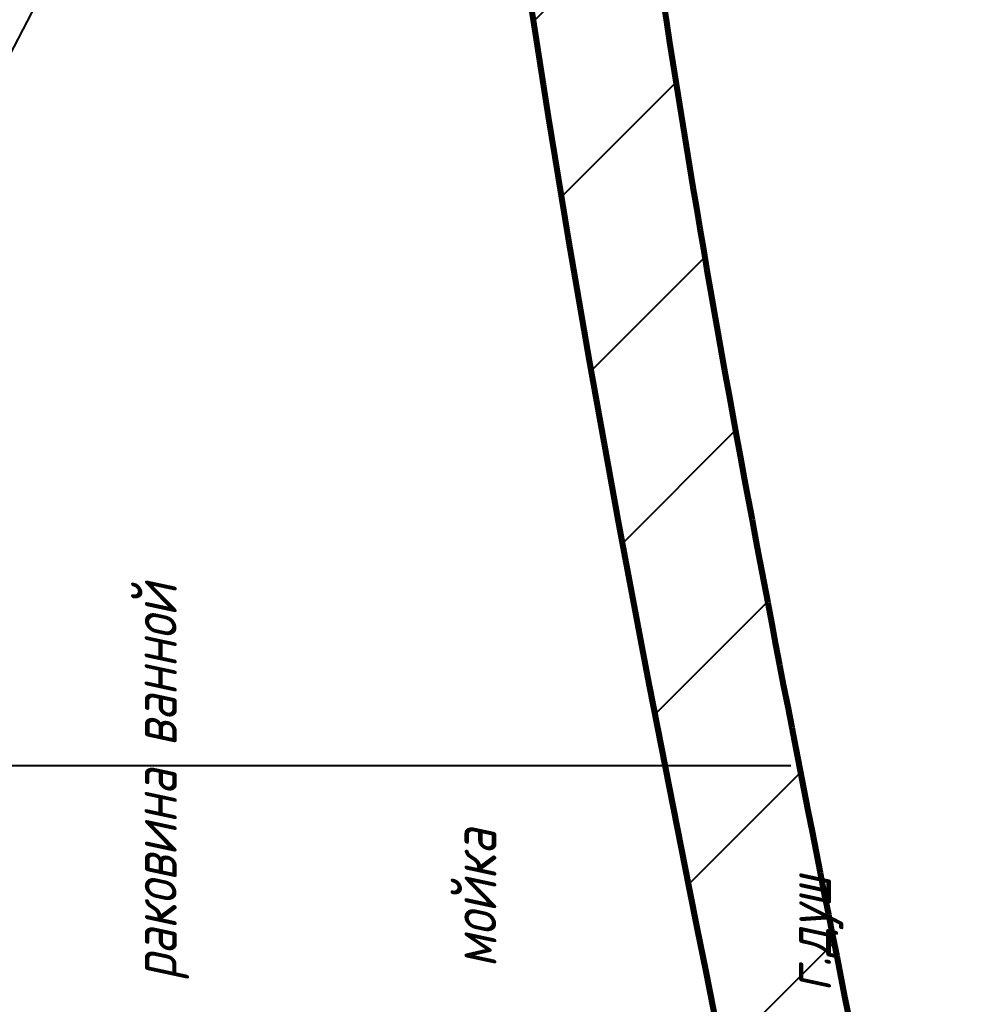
# Model space of a CAD drawing. Header units: millimetres. Extents: x -92220 to 11040, y -5929 to 27498.
# Drawn here: x 232.5 to 337.5, y 1123.7 to 1232.2 of the extents above; entities that cross this region are included whole.
import ezdxf

# ---------------------------------------------------------------- set-up
doc = ezdxf.new("R2010")
doc.units = ezdxf.units.MM
doc.linetypes.add('DASHED', pattern=[19.05, 12.7, -6.35])
doc.layers.add('100 noprint', color=1, linetype='Continuous', plot=False)
doc.layers.add('13 Канализация 2', color=7, linetype='Continuous')
doc.layers.add('17 Конструкции 2', color=7, linetype='Continuous')
doc.styles.add('ГОСТ-ISOCPEUR', font='isocpeui.ttf', dxfattribs={"width": 0.8})

msp = doc.modelspace()

# ---------------------------------------------------------------- hatches: boundary and pattern name
at = {"layer": '13 Канализация 2', "lineweight": -3}
h = msp.add_hatch(dxfattribs=at)
h.set_pattern_fill('ANSI31', color=256, scale=5, style=0)
edge = h.paths.add_edge_path()
edge.add_spline(control_points=[(628.42, 289.96), (628.41, 296.53), (627.79, 309.63), (625.11, 329.01), (620.85, 347.94), (613.29, 372.55), (600.72, 402.33), (582.09, 436.52), (561.13, 469.62), (531.71, 512.62), (502.02, 554.9), (475.9, 598.71), (458.4, 631.83), (442.6, 665.49), (428.34, 699.65), (415.48, 734.27), (399.96, 781.03), (383.26, 840.51), (366.29, 912.96), (346.31, 1010.82), (326.41, 1108.78), (307.34, 1206.59), (298.31, 1267.72), (293.74, 1316.59), (291.31, 1365.81), (292.25, 1402.84), (292.25, 1427.65)], knot_values=[0, 0, 0, 0, 19.727014, 39.263718, 58.613595, 77.881164, 116.445009, 155.330985, 194.563689, 233.934036, 311.640841, 349.454811, 386.860875, 423.995714, 460.969763, 497.872007, 534.771368, 608.741647, 683.117566, 757.9428, 908.373419, 983.002416, 1056.899524, 1093.609668, 1130.227868, 1204.665591, 1204.665591, 1204.665591, 1204.665591], degree=3, periodic=0)
edge.add_line((292.25, 1427.65), (277.75, 1427.65))
edge.add_spline(control_points=[(277.75, 1427.65), (277.75, 1402.52), (274.67, 1280.26), (340.08, 987.91), (400.95, 617.01), (613.92, 391.22), (613.92, 289.83)], knot_values=[0, 0, 0, 0, 75.401912, 366.059478, 892.491043, 1196.661394, 1196.661394, 1196.661394, 1196.661394], degree=3, periodic=0)
edge.add_line((613.92, 289.83), (628.42, 289.96))

# ---------------------------------------------------------------- linework, layer by layer
at = {"layer": '100 noprint', "color": 2, "linetype": 'DASHED', "ltscale": 10}
msp.add_line((0, 1150), (8888.83, 1150), dxfattribs=at)
at = {"layer": '13 Канализация 2', "lineweight": 80, "start_tangent": (0, -1), "end_tangent": (0, -1)}
msp.add_spline([(277.75, 1427.65), (277.75, 1352.25), (320.83, 1064.81), (480.45, 563.16), (613.92, 289.83)], degree=3, dxfattribs=at)
at = {"layer": '13 Канализация 2', "lineweight": 80}
msp.add_open_spline([(292.25, 1427.65), (292.25, 1402.84), (291.31, 1365.81), (293.74, 1316.59), (298.31, 1267.72), (307.34, 1206.59), (326.41, 1108.78), (346.31, 1010.82), (366.29, 912.96), (383.26, 840.51), (399.96, 781.03), (415.48, 734.27), (428.34, 699.65), (442.6, 665.49), (458.4, 631.83), (475.9, 598.71), (502.02, 554.9), (531.71, 512.62), (561.13, 469.62), (582.09, 436.52), (600.72, 402.33), (613.29, 372.55), (620.85, 347.94), (625.11, 329.01), (627.79, 309.63), (628.41, 296.53), (628.42, 289.96)], degree=3, knots=[0, 0, 0, 0, 74.437722, 111.055923, 147.766067, 221.663174, 296.292172, 446.722791, 521.548025, 595.923944, 669.894223, 706.793584, 743.695828, 780.669877, 817.804716, 855.21078, 893.02475, 970.731554, 1010.101902, 1049.334606, 1088.220582, 1126.784427, 1146.051996, 1165.401873, 1184.938576, 1204.665591, 1204.665591, 1204.665591, 1204.665591], dxfattribs=at)
at = {"layer": '17 Конструкции 2', "color": 2}
msp.add_line((444, 1634.5), (50, 882), dxfattribs=at)

# ---------------------------------------------------------------- texts
at = {"layer": '100 noprint', "color": 1, "style": 'ГОСТ-ISOCPEUR', "width": 0.8}
for s, p in [('раковина ванной', (249.81, 1126.37, 21.97)), ('мойка', (285.04, 1127.76)), ('г.душ', (321.92, 1125.11))]:
    msp.add_text(s, height=5, rotation=90, dxfattribs=at).set_placement(p)

doc.saveas('drawing.dxf')
